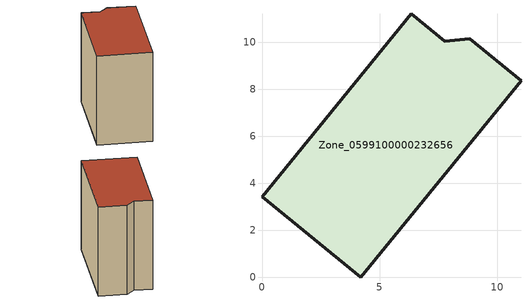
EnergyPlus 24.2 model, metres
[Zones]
Zone_0599100000232656
 floor ground (C_G): 4.19,0 0,3.42 6.35,11.2 7.76,10.04 8.83,10.14 11.01,8.36 z0
 wall outside (C_F): 8.83,10.14 7.76,10.04 6.35,11.2 0,3.42 4.19,0 11.01,8.36 8.83,10.14 z0:9.38
 roof outside (C_R): 4.19,0 11.01,8.36 8.83,10.14 7.76,10.04 6.35,11.2 0,3.42 z9.38
[BUILDING]
Pand.0599100000232656: North Axis=0; Terrain=City; Loads Convergence Tolerance Value=0.04; Temperature Convergence Tolerance Value=0.4; Solar Distribution=FullExterior; Maximum Number of Warmup Days=25; Minimum Number of Warmup Days=1
[Site:Location]
Rotterdam.The.Hague.AP_ZH_NLD Design_Conditions: Latitude=51.96; Longitude=4.45; Time Zone=1; Elevation=-4.5
[SITE:GROUNDTEMPERATURE:BUILDINGSURFACE]
18, 18, 18, 18, 18, 18, 18, 18, 18, 18, 18, 18
[MATERIAL] Thermal Absorptance=0.9; Solar Absorptance=0.7; Visible Absorptance=0.7
Name | Roughness | Thickness | Conductivity | Density | Specific Heat
G.TI.1946 | MediumSmooth | 0.15 | 1 | 540 | 1210
F.TI.1946 | Rough | 0.3 | 0.857143 | 1920 | 840
R.TI.1946 | MediumRough | 0.2 | 0.1 | 1500 | 1000
[CONSTRUCTION]
C_G: G.TI.1946
C_F: F.TI.1946
C_R: R.TI.1946
[ZONE]
Zone_0599100000232656: Type=1; Multiplier=1; Ceiling Height=Autocalculate; Volume=Autocalculate; Floor Area=autocalculate; Part of Total Floor Area=Yes
[ZONEINFILTRATION:DESIGNFLOWRATE]
Infil_Zone_0599100000232656: Zone or ZoneList or Space or SpaceList=Zone_0599100000232656; Schedule=AlwaysOn; Design Flow Rate Calculation Method=Flow/Area; Flow Rate per Floor Area=0.003; Constant Term Coefficient=1; Temperature Term Coefficient=0; Velocity Term Coefficient=0; Velocity Squared Term Coefficient=0
[HVACTEMPLATE:ZONE:IDEALLOADSAIRSYSTEM]
Zone_0599100000232656: Maximum Heating Supply Air Temperature=50; Minimum Cooling Supply Air Temperature=13; Maximum Heating Supply Air Humidity Ratio=0.0156; Minimum Cooling Supply Air Humidity Ratio=0.0077; Heating Limit=NoLimit; Cooling Limit=NoLimit; Dehumidification Control Type=ConstantSensibleHeatRatio; Cooling Sensible Heat Ratio=0.7; Dehumidification Setpoint=60; Humidification Control Type=None; Humidification Setpoint=30; Outdoor Air Method=None; Outdoor Air Flow Rate per Person=0.00944; Outdoor Air Flow Rate per Zone Floor Area=0; Outdoor Air Flow Rate per Zone=0; Demand Controlled Ventilation Type=None; Outdoor Air Economizer Type=NoEconomizer; Heat Recovery Type=None; Sensible Heat Recovery Effectiveness=0.7; Latent Heat Recovery Effectiveness=0.65
[ZONECONTROL:THERMOSTAT]
ThermostatControl_Zone_0599100000232656: Zone or ZoneList=Zone_0599100000232656; Control Type Schedule=DualSetpointControlType; Control 1=Thermostat_Zone_0599100000232656; Temperature Difference Between Cutout And Setpoint=0
[THERMOSTATSETPOINT:DUALSETPOINT]
Thermostat_Zone_0599100000232656: Heating Setpoint Temperature Schedule=HeatingSetpoint_Zone_0599100000232656; Cooling Setpoint Temperature Schedule=CoolingSetpoint_Zone_0599100000232656
[SCHEDULE:COMPACT]
HeatingSetpoint_Zone_0599100000232656: Through: 12/31, For: AllDays, Until: 24:00, 21
CoolingSetpoint_Zone_0599100000232656: Through: 12/31, For: AllDays, Until: 24:00, 24
DualSetpointControlType: Through: 12/31, For: AllDays, Until: 24:00, 4
AlwaysOn: Through: 12/31, For: AllDays, Until: 24:00, 1
